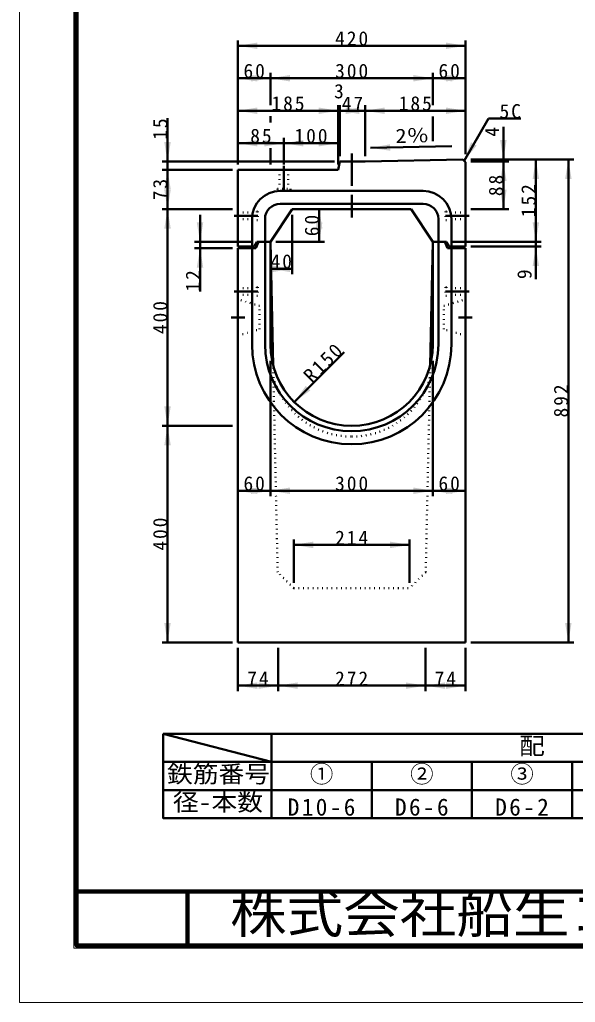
# Model space of a CAD drawing. Units: millimetres, scale not verified. Extents: x -2102 to 2102, y -1485 to 1485.
# Drawn here: x -2102 to -1077, y -1485 to 330 of the extents above; entities that cross this region are included whole.
import ezdxf
from ezdxf.enums import TextEntityAlignment as Align

# ---------------------------------------------------------------- set-up
doc = ezdxf.new("R2010")
doc.units = ezdxf.units.MM
doc.header["$LTSCALE"] = 5
doc.header["$PDMODE"] = 32
doc.header["$PDSIZE"] = 2.5
doc.linetypes.add('DOTTED', pattern=[1.75, 0.25, -1.5])
doc.linetypes.add('LONG_DASHED_DOTTED', pattern=[15.25, 12, -1.5, 0.25, -1.5])
doc.layers.add('0-0_V-nasSTD', color=7, linetype='Continuous', lineweight=35)
doc.layers.add('0-1_0', color=7, linetype='Continuous', lineweight=50)
doc.styles.add('ＭＳ ゴシック', font='')
doc.styles.get('ＭＳ ゴシック').set_extended_font_data('MS Gothic')

msp = doc.modelspace()

# ---------------------------------------------------------------- linework, layer by layer
at = {"layer": '0-0_V-nasSTD', "lineweight": 50}
for p, q in [((-1339.531, 151.645), (-1339.531, 105.645)), ((-1837.5, -989), (-1637.5, -1041)), ((-1452.5, -989), (-1637.5, -989)), ((-1267.5, -989), (-1452.5, -989)), ((-1082.5, -989), (-1267.5, -989)), ((-897.5, -989), (-1082.5, -989)), ((-1837.5, -1041), (-1837.5, -1093)), ((-1637.5, -1041), (-1452.5, -1041)), ((-1452.5, -1041), (-1267.5, -1041)), ((-1267.5, -1041), (-1082.5, -1041)), ((-1082.5, -1041), (-897.5, -1041))]:
    msp.add_line(p, q, dxfattribs=at)
at = {"layer": '0-0_V-nasSTD', "lineweight": 100}
msp.add_line((-1792.5, -1280), (-1792.5, -1380), dxfattribs=at)
at = {"layer": '0-0_V-nasSTD', "lineweight": 18}
for points in [[(-2102.5, -1485), (-2102.5, 1485), (2102.5, 1485), (2102.5, -1485)], [(-2002.5, -1385), (-2002.5, 1385), (2002.5, 1385), (2002.5, -1385)]]:
    msp.add_lwpolyline(points, close=True, dxfattribs=at)
at = {"layer": '0-0_V-nasSTD', "lineweight": 100}
msp.add_lwpolyline([(-1997.5, 1380), (-1997.5, -1380), (1997.5, -1380), (1997.5, 1380)], close=True, dxfattribs=at)
at = {"layer": '0-0_V-nasSTD', "lineweight": 50}
for points in [[(-1837.5, -989), (-1837.5, -1041), (-1672.5, -1041)], [(-1637.5, -1041), (-1637.5, -989), (-1837.5, -989)], [(-1637.5, -1093), (-1637.5, -1041), (-1837.5, -1041)], [(-1637.5, -1041), (-1637.5, -1093), (-1452.5, -1093), (-1452.5, -1041), (-1452.5, -1093), (-1267.5, -1093), (-1267.5, -1041), (-1267.5, -1093), (-1082.5, -1093), (-1082.5, -1041), (-1082.5, -1093), (-897.5, -1093)], [(-1637.5, -1093), (-1637.5, -1145), (-1452.5, -1145), (-1452.5, -1093), (-1452.5, -1145), (-1267.5, -1145), (-1267.5, -1093), (-1267.5, -1145), (-1082.5, -1145), (-1082.5, -1093), (-1082.5, -1145), (-897.5, -1145)]]:
    msp.add_lwpolyline(points, dxfattribs=at)
msp.add_lwpolyline([(-1837.5, -1093), (-1837.5, -1145), (-1637.5, -1145), (-1637.5, -1093)], close=True, dxfattribs=at)
at = {"layer": '0-0_V-nasSTD'}
for points in [[(-1699.531, 282.045), (-1663.531, 276.045), (-1663.531, 288.045)], [(-1315.531, 276.045), (-1315.531, 288.045), (-1279.531, 282.045)], [(-1699.531, 222.045), (-1663.531, 216.045), (-1663.531, 228.045)], [(-1675.531, 216.045), (-1675.531, 228.045), (-1639.531, 222.045)], [(-1639.531, 222.045), (-1603.531, 216.045), (-1603.531, 228.045)], [(-1375.531, 216.045), (-1375.531, 228.045), (-1339.531, 222.045)], [(-1339.531, 222.045), (-1303.531, 216.045), (-1303.531, 228.045)], [(-1315.531, 216.045), (-1315.531, 228.045), (-1279.531, 222.045)], [(-1699.531, 162.045), (-1663.531, 156.045), (-1663.531, 168.045)], [(-1550.531, 156.045), (-1550.531, 168.045), (-1514.531, 162.045)], [(-1511.531, 162.045), (-1475.531, 156.045), (-1475.531, 168.045)], [(-1500.531, 156.045), (-1500.531, 168.045), (-1464.531, 162.045)], [(-1464.531, 162.045), (-1428.531, 156.045), (-1428.531, 168.045)], [(-1315.531, 156.045), (-1315.531, 168.045), (-1279.531, 162.045)], [(-1835.531, 104.045), (-1829.531, 68.045), (-1823.531, 104.045)], [(-1699.531, 102.045), (-1663.531, 96.045), (-1663.531, 108.045)], [(-1650.531, 96.045), (-1650.531, 108.045), (-1614.531, 102.045)], [(-1614.531, 102.045), (-1578.531, 96.045), (-1578.531, 108.045)], [(-1550.531, 96.045), (-1550.531, 108.045), (-1514.531, 102.045)], [(-1454.502, 93.364), (-1418.64, 100.141), (-1418.381, 88.143)], [(-1282.031, 69.545), (-1269.227, 103.722), (-1258.834, 97.722)], [(-1215.531, 108.045), (-1209.531, 72.045), (-1203.531, 108.045)], [(-1215.531, 32.045), (-1209.531, 68.045), (-1203.531, 32.045)], [(-1155.531, 36.045), (-1149.531, 72.045), (-1143.531, 36.045)], [(-1095.531, 36.045), (-1089.531, 72.045), (-1083.531, 36.045)], [(-1835.531, 17.045), (-1829.531, 53.045), (-1823.531, 17.045)], [(-1835.531, 16.045), (-1829.531, -19.955), (-1823.531, 16.045)], [(-1215.531, 16.045), (-1209.531, -19.955), (-1203.531, 16.045)], [(-1835.531, -55.955), (-1829.531, -19.955), (-1823.531, -55.955)], [(-1555.531, -55.955), (-1549.531, -19.955), (-1543.531, -55.955)], [(-1775.531, -43.955), (-1769.531, -79.955), (-1763.531, -43.955)], [(-1555.531, -43.955), (-1549.531, -79.955), (-1543.531, -43.955)], [(-1155.531, -43.955), (-1149.531, -79.955), (-1143.531, -43.955)], [(-1155.531, -124.955), (-1149.531, -88.955), (-1143.531, -124.955)], [(-1775.531, -127.955), (-1769.531, -91.955), (-1763.531, -127.955)], [(-1639.531, -129.955), (-1603.531, -135.955), (-1603.531, -123.955)], [(-1635.531, -135.955), (-1635.531, -123.955), (-1599.531, -129.955)], [(-1595.597, -376.021), (-1574.383, -346.323), (-1565.898, -354.808)], [(-1835.531, -383.955), (-1829.531, -419.955), (-1823.531, -383.955)], [(-1835.531, -455.955), (-1829.531, -419.955), (-1823.531, -455.955)], [(-1699.531, -539.955), (-1663.531, -545.955), (-1663.531, -533.955)], [(-1675.531, -545.955), (-1675.531, -533.955), (-1639.531, -539.955)], [(-1639.531, -539.955), (-1603.531, -545.955), (-1603.531, -533.955)], [(-1375.531, -545.955), (-1375.531, -533.955), (-1339.531, -539.955)], [(-1339.531, -539.955), (-1303.531, -545.955), (-1303.531, -533.955)], [(-1315.531, -545.955), (-1315.531, -533.955), (-1279.531, -539.955)], [(-1596.531, -639.955), (-1560.531, -645.955), (-1560.531, -633.955)], [(-1418.531, -645.955), (-1418.531, -633.955), (-1382.531, -639.955)], [(-1835.531, -783.955), (-1829.531, -819.955), (-1823.531, -783.955)], [(-1095.531, -783.955), (-1089.531, -819.955), (-1083.531, -783.955)], [(-1699.531, -899.955), (-1663.531, -905.955), (-1663.531, -893.955)], [(-1661.531, -905.955), (-1661.531, -893.955), (-1625.531, -899.955)], [(-1625.531, -899.955), (-1589.531, -905.955), (-1589.531, -893.955)], [(-1389.531, -905.955), (-1389.531, -893.955), (-1353.531, -899.955)], [(-1353.531, -899.955), (-1317.531, -905.955), (-1317.531, -893.955)], [(-1315.531, -905.955), (-1315.531, -893.955), (-1279.531, -899.955)]]:
    msp.add_solid(points, dxfattribs=at)
at = {"layer": '0-1_0'}
for p, q in [((-1699.531, 63.045), (-1699.531, 292.045)), ((-1279.531, 82.045), (-1279.531, 292.045)), ((-1699.531, 282.045), (-1279.531, 282.045)), ((-1639.531, 172.045), (-1639.531, 232.045)), ((-1339.531, 172.045), (-1339.531, 232.045)), ((-1514.531, 63.045), (-1514.531, 172.045)), ((-1511.531, 78.045), (-1511.531, 172.045)), ((-1464.531, 78.045), (-1464.531, 172.045)), ((-1829.531, 148.045), (-1829.531, 68.045)), ((-1639.531, 152.045), (-1639.531, 140.045)), ((-1511.531, 162.045), (-1464.531, 162.045)), ((-1464.531, 162.045), (-1279.531, 162.045)), ((-1237.031, 147.487), (-1282.031, 69.545)), ((-1237.031, 147.487), (-1177.031, 147.487)), ((-1209.531, 132.045), (-1209.531, 72.045)), ((-1614.531, 63.045), (-1614.531, 112.045)), ((-1639.531, 93.045), (-1639.531, 63.045)), ((-1454.502, 93.364), (-1304.537, 96.606)), ((-1521.531, 68.045), (-1839.531, 68.045)), ((-1829.531, 53.045), (-1829.531, 68.045)), ((-1511.531, 68.045), (-1514.531, 53.045)), ((-1511.531, 68.045), (-1464.531, 68.045)), ((-1464.531, 68.045), (-1284.531, 72.045)), ((-1279.531, 67.045), (-1284.531, 72.045)), ((-1279.531, -88.955), (-1279.531, 67.045)), ((-1269.531, 72.045), (-1079.531, 72.045)), ((-1269.531, 68.045), (-1199.531, 68.045)), ((-1209.531, 68.045), (-1209.531, 72.045)), ((-1209.531, -19.955), (-1209.531, 68.045)), ((-1149.531, -79.955), (-1149.531, 72.045)), ((-1089.531, -819.955), (-1089.531, 72.045)), ((-1709.531, 53.045), (-1839.531, 53.045)), ((-1829.531, -19.955), (-1829.531, 53.045)), ((-1699.531, -88.955), (-1699.531, 53.045)), ((-1699.531, 53.045), (-1514.531, 53.045)), ((-1357.531, 14.045), (-1621.531, 14.045)), ((-1357.531, -9.955), (-1621.531, -9.955)), ((-1709.531, -19.955), (-1839.531, -19.955)), ((-1769.531, -29.955), (-1769.531, -79.955)), ((-1599.531, -19.955), (-1639.531, -79.955)), ((-1599.531, -19.955), (-1379.531, -19.955)), ((-1599.531, -29.955), (-1599.531, -139.955)), ((-1589.531, -19.955), (-1509.531, -19.955)), ((-1549.531, -79.955), (-1549.531, -19.955)), ((-1379.531, -19.955), (-1339.531, -79.955)), ((-1269.531, -19.955), (-1199.531, -19.955)), ((-1673.531, -88.955), (-1673.531, -37.955)), ((-1649.531, -79.955), (-1649.531, -37.955)), ((-1329.531, -79.955), (-1329.531, -37.955)), ((-1305.531, -88.955), (-1305.531, -37.955)), ((-1674.531, -79.955), (-1779.531, -79.955)), ((-1769.531, -91.955), (-1769.531, -79.955)), ((-1664.531, -79.955), (-1639.531, -79.955)), ((-1649.531, -269.955), (-1649.531, -79.955)), ((-1639.531, -79.955), (-1639.531, -269.955)), ((-1634.535, -308.346), (-1639.531, -79.955)), ((-1629.531, -79.955), (-1539.531, -79.955)), ((-1344.527, -308.346), (-1339.531, -79.955)), ((-1314.531, -79.955), (-1339.531, -79.955)), ((-1339.531, -79.955), (-1339.531, -269.955)), ((-1329.531, -79.955), (-1329.531, -269.955)), ((-1304.531, -79.955), (-1139.531, -79.955)), ((-1269.531, -88.955), (-1139.531, -88.955)), ((-1149.531, -88.955), (-1149.531, -79.955)), ((-1149.531, -148.955), (-1149.531, -88.955)), ((-1709.531, -91.955), (-1779.531, -91.955)), ((-1769.531, -171.955), (-1769.531, -91.955)), ((-1699.531, -91.955), (-1699.531, -819.955)), ((-1666.531, -91.955), (-1699.531, -91.955)), ((-1673.531, -269.955), (-1673.531, -91.955)), ((-1312.531, -91.955), (-1279.531, -91.955)), ((-1305.531, -91.955), (-1305.531, -269.955)), ((-1279.531, -91.955), (-1279.531, -819.955)), ((-1639.531, -129.955), (-1599.531, -129.955)), ((-1595.597, -376.021), (-1503.673, -284.097)), ((-1639.531, -549.955), (-1639.531, -299.955)), ((-1339.531, -549.955), (-1339.531, -299.955)), ((-1709.531, -419.955), (-1839.531, -419.955)), ((-1596.531, -629.955), (-1596.531, -709.955)), ((-1382.531, -629.955), (-1382.531, -709.955)), ((-1596.531, -639.955), (-1382.531, -639.955)), ((-1709.531, -819.955), (-1839.531, -819.955)), ((-1699.531, -819.955), (-1279.531, -819.955)), ((-1699.531, -829.955), (-1699.531, -909.955)), ((-1625.531, -829.955), (-1625.531, -909.955)), ((-1353.531, -829.955), (-1353.531, -909.955)), ((-1279.531, -829.955), (-1279.531, -909.955)), ((-1269.531, -819.955), (-1079.531, -819.955)), ((-1699.531, -899.955), (-1625.531, -899.955))]:
    msp.add_line(p, q, dxfattribs=at)
at = {"layer": '0-1_0', "linetype": 'LONG_DASHED_DOTTED'}
for p, q in [((-1489.531, 83.045), (-1489.531, -34.955)), ((-1614.531, 60.045), (-1614.531, 15.045)), ((-1706.531, -31.955), (-1662.531, -31.955)), ((-1316.531, -31.955), (-1272.531, -31.955)), ((-1706.531, -171.955), (-1662.531, -171.955)), ((-1272.531, -171.955), (-1316.531, -171.955)), ((-1687.031, -219.955), (-1712.031, -219.955)), ((-1292.031, -219.955), (-1267.031, -219.955))]:
    msp.add_line(p, q, dxfattribs=at)
at = {"layer": '0-1_0', "linetype": 'DOTTED'}
for p, q in [((-1622.531, 53.045), (-1622.531, 18.045)), ((-1606.531, 53.045), (-1606.531, 18.045)), ((-1626.531, 18.045), (-1602.531, 18.045)), ((-1626.531, 18.045), (-1626.531, 15.045)), ((-1626.531, 15.045), (-1602.531, 15.045)), ((-1602.531, 18.045), (-1602.531, 15.045)), ((-1699.531, -25.955), (-1664.531, -25.955)), ((-1664.531, -23.955), (-1664.531, -39.955)), ((-1664.531, -23.955), (-1662.531, -23.955)), ((-1662.531, -23.955), (-1662.531, -39.955)), ((-1314.531, -23.955), (-1316.531, -23.955)), ((-1316.531, -23.955), (-1316.531, -39.955)), ((-1314.531, -23.955), (-1314.531, -39.955)), ((-1279.531, -25.955), (-1314.531, -25.955)), ((-1699.531, -37.955), (-1664.531, -37.955)), ((-1664.531, -39.955), (-1662.531, -39.955)), ((-1314.531, -39.955), (-1316.531, -39.955)), ((-1279.531, -37.955), (-1314.531, -37.955)), ((-1699.531, -165.955), (-1664.531, -165.955)), ((-1699.531, -177.955), (-1664.531, -177.955)), ((-1664.531, -163.955), (-1664.531, -179.955)), ((-1664.531, -163.955), (-1662.531, -163.955)), ((-1664.531, -179.955), (-1662.531, -179.955)), ((-1662.531, -163.955), (-1662.531, -179.955)), ((-1314.531, -163.955), (-1316.531, -163.955)), ((-1316.531, -163.955), (-1316.531, -179.955)), ((-1314.531, -179.955), (-1316.531, -179.955)), ((-1314.531, -163.955), (-1314.531, -179.955)), ((-1279.531, -165.955), (-1314.531, -165.955)), ((-1279.531, -177.955), (-1314.531, -177.955)), ((-1659.531, -198.455), (-1699.531, -186.455)), ((-1319.531, -198.455), (-1279.531, -186.455)), ((-1352.882, -690.307), (-1344.527, -308.346)), ((-1352.882, -690.307), (-1382.531, -719.955)), ((-1596.531, -719.955), (-1382.531, -719.955))]:
    msp.add_line(p, q, dxfattribs=at)
at = {"layer": '0-1_0', "lineweight": 100}
msp.add_line((-1997.5, -1280), (1997.5, -1280), dxfattribs=at)
at = {"layer": '0-1_0'}
for points in [[(-1699.531, 222.045), (-1639.531, 222.045), (-1339.531, 222.045), (-1279.531, 222.045)], [(-1699.531, 162.045), (-1514.531, 162.045), (-1511.531, 162.045)], [(-1699.531, 102.045), (-1614.531, 102.045), (-1514.531, 102.045)], [(-1829.531, -819.955), (-1829.531, -419.955), (-1829.531, -19.955)], [(-1699.531, -88.955), (-1669.531, -88.955), (-1664.531, -79.955)], [(-1639.531, -79.955), (-1661.531, -79.955), (-1666.531, -91.955)], [(-1339.531, -79.955), (-1317.531, -79.955), (-1312.531, -91.955)], [(-1279.531, -88.955), (-1309.531, -88.955), (-1314.531, -79.955)], [(-1699.531, -539.955), (-1639.531, -539.955), (-1339.531, -539.955), (-1279.531, -539.955)], [(-1625.531, -899.955), (-1353.531, -899.955), (-1279.531, -899.955)]]:
    msp.add_lwpolyline(points, dxfattribs=at)
at = {"layer": '0-1_0', "linetype": 'DOTTED'}
for points in [[(-1699.531, -253.455), (-1659.531, -241.455), (-1659.531, -198.455)], [(-1279.531, -253.455), (-1319.531, -241.455), (-1319.531, -198.455)], [(-1596.531, -719.955), (-1626.179, -690.307), (-1634.535, -308.346)]]:
    msp.add_lwpolyline(points, dxfattribs=at)
at = {"layer": '0-1_0'}
for centre, radius, start, end in [((-1621.531, -37.955), 52, 90, 180), ((-1357.531, -37.955), 52, 0, 90), ((-1621.531, -37.955), 28, 90, 180), ((-1357.531, -37.955), 28, 0, 90), ((-1489.531, -269.955), 184, 180, 270), ((-1489.531, -269.955), 160, 180, 270), ((-1489.531, -269.955), 150, 180, 270), ((-1489.531, -269.955), 150, 270, 0), ((-1489.531, -269.955), 160, 270, 0), ((-1489.531, -269.955), 184, 270, 0)]:
    msp.add_arc(centre, radius, start, end, dxfattribs=at)
at = {"layer": '0-1_0', "linetype": 'DOTTED'}
for start, end in [(195.52356, 270), (270, 344.47644)]:
    msp.add_arc((-1489.531, -289.955), 150, start, end, dxfattribs=at)
at = {"layer": '0-1_0'}
msp.add_point((-1489.531, -19.955), dxfattribs=at)

# ---------------------------------------------------------------- texts
at = {"layer": '0-0_V-nasSTD', "style": 'ＭＳ ゴシック'}
for s, height, p in [('3', 26.39, (-1522.031, 177.045)), ('①', 31.67, (-1566.6, -1088.6)), ('②', 31.67, (-1381.6, -1088.6)), ('③', 31.67, (-1196.6, -1088.6))]:
    msp.add_text(s, height=height, dxfattribs=at).set_placement(p, align=Align.BOTTOM_LEFT)
at = {"layer": '0-0_V-nasSTD', "style": 'ＭＳ ゴシック', "width": 1.15}
msp.add_text('2％', height=26.39, rotation=1.239, dxfattribs=at).set_placement((-1408.313, 94.363), align=Align.BOTTOM_LEFT)
at = {"layer": '0-0_V-nasSTD', "style": 'ＭＳ ゴシック'}
for s, p in [('4', (-1209.531, 114.045)), ('9', (-1149.531, -148.955))]:
    msp.add_text(s, height=26.39, rotation=90, dxfattribs=at).set_placement(p, align=Align.BOTTOM_LEFT)
at = {"layer": '0-0_V-nasSTD', "style": 'ＭＳ ゴシック', "width": 1.1}
for s, height, p in [('配\u3000\u3000\u3000\u3000\u3000\u3000\u3000\u3000\u3000\u3000筋', 31.67, (-1180.46, -1036.6)), ('鉄筋番号', 31.67, (-1830.38, -1088.6)), ('径-本数', 31.67, (-1819.58, -1140.6)), ('株式会社船生コンクリート工業', 69.65, (-1714.221, -1377.45))]:
    msp.add_text(s, height=height, dxfattribs=at).set_placement(p, align=Align.BOTTOM_LEFT)
at = {"layer": '0-0_V-nasSTD', "attachment_point": 7, "style": 'ＭＳ ゴシック'}
for s, insert, char_height in [('\\T1.2;420', (-1520.131, 282.045), 26.39), ('\\T1.2;60', (-1689.331, 222.045), 26.39), ('\\T1.2;300', (-1520.131, 222.045), 26.39), ('\\T1.2;60', (-1329.331, 222.045), 26.39), ('\\T1.2;185', (-1637.631, 162.045), 26.39), ('\\T1.2;47', (-1507.831, 162.045), 26.39), ('\\T1.2;185', (-1402.631, 162.045), 26.39), ('\\T1.2;5C', (-1216.631, 147.487), 26.39), ('\\T1.2;85', (-1676.831, 102.045), 26.39), ('\\T1.2;100', (-1595.131, 102.045), 26.39), ('\\T1.2;40', (-1639.331, -129.955), 26.39), ('\\T1.2;60', (-1689.331, -539.955), 26.39), ('\\T1.2;300', (-1520.131, -539.955), 26.39), ('\\T1.2;60', (-1329.331, -539.955), 26.39), ('\\T1.2;214', (-1520.131, -639.955), 26.39), ('\\T1.2;74', (-1682.331, -899.955), 26.39), ('\\T1.2;272', (-1520.131, -899.955), 26.39), ('\\T1.2;74', (-1336.331, -899.955), 26.39), ('\\T1.2;D10-6', (-1607.64, -1140.6), 31.67), ('\\T1.2;D6-6', (-1409.68, -1140.6), 31.67), ('\\T1.2;D6-2', (-1224.68, -1140.6), 31.67)]:
    msp.add_mtext(s, dxfattribs=dict(at, insert=insert, char_height=char_height))
at = {"layer": '0-0_V-nasSTD', "char_height": 26.39, "attachment_point": 7, "style": 'ＭＳ ゴシック'}
for s, insert, rotation in [('\\T1.2;15', (-1829.531, 108.445), 90), ('\\T1.2;88', (-1209.531, 4.245), 90), ('\\T1.2;73', (-1829.531, -3.255), 90), ('\\T1.2;152', (-1149.531, -34.555), 90), ('\\T1.2;60', (-1549.531, -69.755), 90), ('\\T1.2;12', (-1769.531, -171.955), 90), ('\\T1.2;400', (-1829.531, -250.555), 90), ('\\T1.2;R150', (-1562.221, -342.646), 45), ('\\T1.2;892', (-1089.531, -404.555), 90), ('\\T1.2;400', (-1829.531, -650.555), 90)]:
    msp.add_mtext(s, dxfattribs=dict(at, insert=insert, rotation=rotation))

doc.saveas('drawing.dxf')
